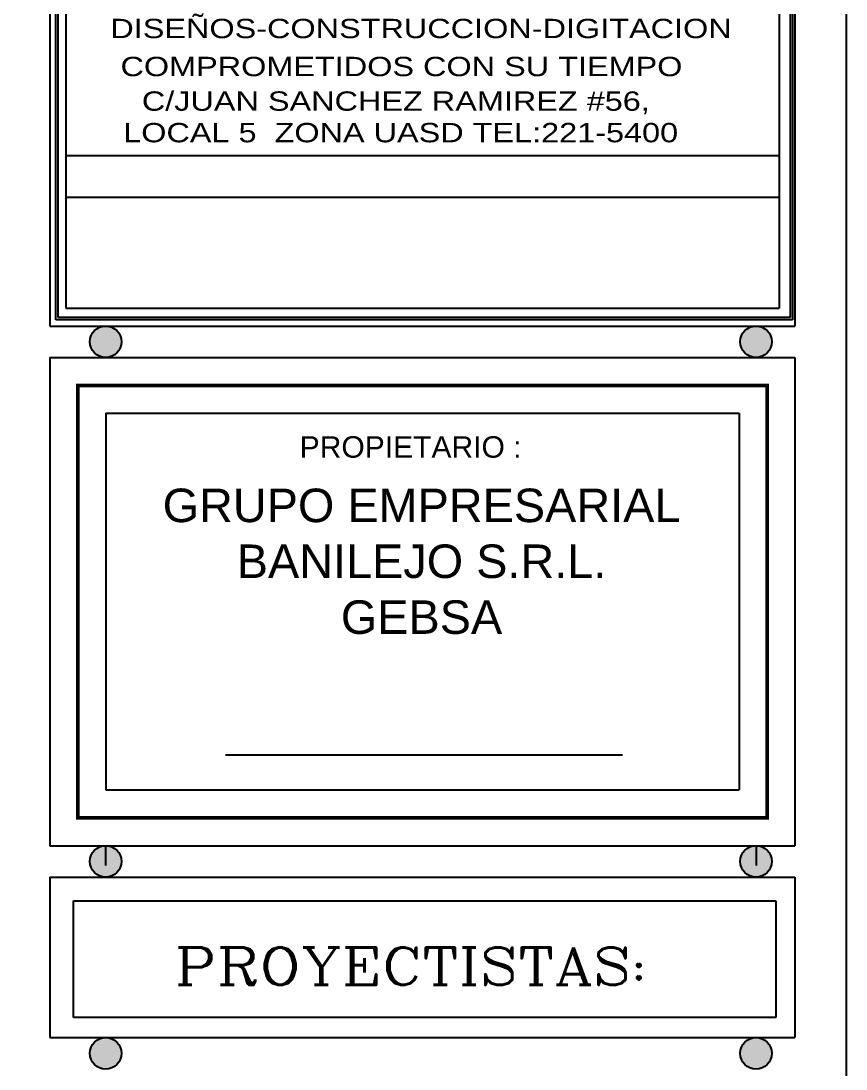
# Model space of a CAD drawing. Header units: feet. Extents: x -417 to 46, y -646 to -218.
# Drawn here: x -54.72 to -47.75, y -501.86 to -493.01 of the extents above; entities that cross this region are included whole.
import ezdxf
from ezdxf.enums import TextEntityAlignment as Align

# ---------------------------------------------------------------- set-up
doc = ezdxf.new("R2010")
doc.units = ezdxf.units.FT
doc.header["$MEASUREMENT"] = 0
for name, color, linetype in [('HOJA', 7, 'Continuous'), ('MARCO', 7, 'Continuous'), ('TARGETA', 7, 'Continuous'), ('textos', 7, 'Continuous'), ('TEXXT', 8, 'Continuous')]:
    doc.layers.add(name, color=color, linetype=linetype)
doc.styles.add('DAMIAN', font='arial.ttf', dxfattribs={"height": 0.12})
doc.styles.add('TITTEXTM', font='romanc.shx')

msp = doc.modelspace()

# ---------------------------------------------------------------- hatches: boundary and pattern name
at = {"layer": 'textos'}
h = msp.add_hatch(color=7, dxfattribs=at)
h.paths.add_polyline_path([(-53.8747, -495.7178, 1), (-54.141, -495.7178, 1)])
h.paths.add_polyline_path([(-48.38, -495.7178, 1), (-48.6463, -495.7178, 1)])
h = msp.add_hatch(color=7, dxfattribs=at)
h.paths.add_polyline_path([(-54.0078, -499.9762, 1), (-54.0078, -500.2425, 1)])
h.paths.add_polyline_path([(-48.5131, -499.9762, 1), (-48.5131, -500.2425, 1)])
h = msp.add_hatch(color=7, dxfattribs=at)
h.paths.add_polyline_path([(-54.0078, -501.5976, 1), (-54.0078, -501.8639, 1)])
h.paths.add_polyline_path([(-48.5131, -501.5976, 1), (-48.5131, -501.8639, 1)])

# ---------------------------------------------------------------- linework, layer by layer
at = {"layer": 'HOJA', "color": 17, "linetype": 'Continuous'}
for p, q in [((-54.3444, -494.1431), (-48.3179, -494.1431)), ((-54.3444, -494.4957), (-48.3179, -494.4957))]:
    msp.add_line(p, q, dxfattribs=at)
at = {"layer": 'MARCO'}
msp.add_lwpolyline([(-112.2526, -481.5851), (-47.7526, -481.5851), (-47.7526, -523.5851), (-112.2526, -523.5851)], close=True, dxfattribs=at)
at = {"layer": 'TARGETA', "color": 3}
for p, q in [((-54.3444, -488.3996), (-54.3444, -495.4205)), ((-54.3444, -488.4129), (-54.3444, -495.4338)), ((-54.3444, -488.4129), (-54.3444, -495.4338)), ((-48.3179, -488.3996), (-48.3179, -495.4205)), ((-48.3179, -488.4129), (-48.3179, -495.4338)), ((-48.3179, -488.4129), (-48.3179, -495.4338)), ((-54.3444, -495.4338), (-48.3179, -495.4338)), ((-54.3444, -495.4338), (-48.3179, -495.4338)), ((-54.4783, -495.8509), (-48.184, -495.8509)), ((-54.4783, -495.8509), (-54.4783, -499.9762)), ((-48.184, -495.8509), (-48.184, -499.9762)), ((-54.007, -496.3222), (-48.6553, -496.3222)), ((-54.007, -496.3222), (-54.007, -499.5049)), ((-48.6553, -496.3222), (-48.6553, -499.5049)), ((-54.007, -499.5049), (-48.6553, -499.5049)), ((-54.4783, -499.9762), (-48.184, -499.9762)), ((-54.4783, -500.2425), (-54.4783, -501.5976)), ((-54.4783, -500.2425), (-48.184, -500.2425)), ((-48.184, -500.2425), (-48.184, -501.5976)), ((-54.2782, -501.4275), (-54.2782, -500.4426)), ((-54.2782, -500.4426), (-48.3467, -500.4426)), ((-48.3467, -500.4426), (-48.3467, -501.4275)), ((-48.3467, -501.4275), (-54.2782, -501.4275)), ((-54.4783, -501.5976), (-48.184, -501.5976))]:
    msp.add_line(p, q, dxfattribs=at)
at = {"layer": 'textos', "color": 7}
for p, q in [((-54.4783, -488.1348), (-54.4783, -495.5846)), ((-54.4273, -495.5331), (-54.4273, -488.1549)), ((-54.4073, -495.5131), (-54.4073, -488.1749)), ((-48.224, -488.1749), (-48.224, -495.5131)), ((-48.204, -488.1549), (-48.204, -495.5331)), ((-48.184, -488.1348), (-48.184, -495.5846)), ((-48.204, -495.5331), (-54.4273, -495.5331)), ((-48.224, -495.5131), (-54.4073, -495.5131)), ((-54.4783, -495.5846), (-48.184, -495.5846)), ((-54.4783, -495.8509), (-48.184, -495.8509)), ((-54.0078, -499.9762), (-54.0078, -500.1442)), ((-48.5131, -499.9762), (-48.5131, -500.1442))]:
    msp.add_line(p, q, dxfattribs=at)
for centre in [(-54.0078, -495.7178), (-54.0078, -495.7178), (-48.5131, -495.7178), (-48.5131, -495.7178), (-54.0078, -500.1093), (-48.5131, -500.1093), (-54.0078, -501.7307), (-48.5131, -501.7307)]:
    msp.add_circle(centre, 0.1331, dxfattribs=at)
at = {"layer": 'TEXXT'}
msp.add_line((-52.9948, -499.2075), (-49.6401, -499.2075), dxfattribs=at)
at = {"layer": 'TEXXT', "const_width": 0.0314}
msp.add_lwpolyline([(-54.2426, -496.0865), (-48.4196, -496.0865), (-48.4196, -499.7405), (-54.2426, -499.7405), (-54.2426, -496.0865)], dxfattribs=at)

# ---------------------------------------------------------------- texts
at = {"layer": 'textos', "color": 7, "width": 1.2}
for s, height, style, p in [('DISEÑOS-CONSTRUCCION-DIGITACION', 0.163382, 'DAMIAN', (-53.9677, -492.9886)), ('COMPROMETIDOS CON SU TIEMPO', 0.163382, 'DAMIAN', (-53.882, -493.3098)), ('C/JUAN SANCHEZ RAMIREZ #56,  ', 0.163382, 'DAMIAN', (-53.7017, -493.602)), ('LOCAL 5  ZONA UASD TEL:221-5400', 0.163382, 'DAMIAN', (-53.8591, -493.8686)), ('PROYECTISTAS:', 0.315112, 'TITTEXTM', (-53.4248, -500.8372))]:
    msp.add_text(s, height=height, dxfattribs=dict(at, style=style)).set_placement(p, align=Align.TOP_LEFT)
at = {"layer": 'textos', "color": 7, "style": 'DAMIAN'}
for s, insert, char_height, width, attachment_point in [('PROPIETARIO :', (-52.3682, -496.516), 0.18158, 4.194954, 1), ('GRUPO EMPRESARIAL\\PBANILEJO S.R.L.\\PGEBSA', (-51.3388, -496.9589), 0.283202, 6.542681, 2)]:
    msp.add_mtext(s, dxfattribs=dict(at, insert=insert, char_height=char_height, width=width, attachment_point=attachment_point))

doc.saveas('drawing.dxf')
